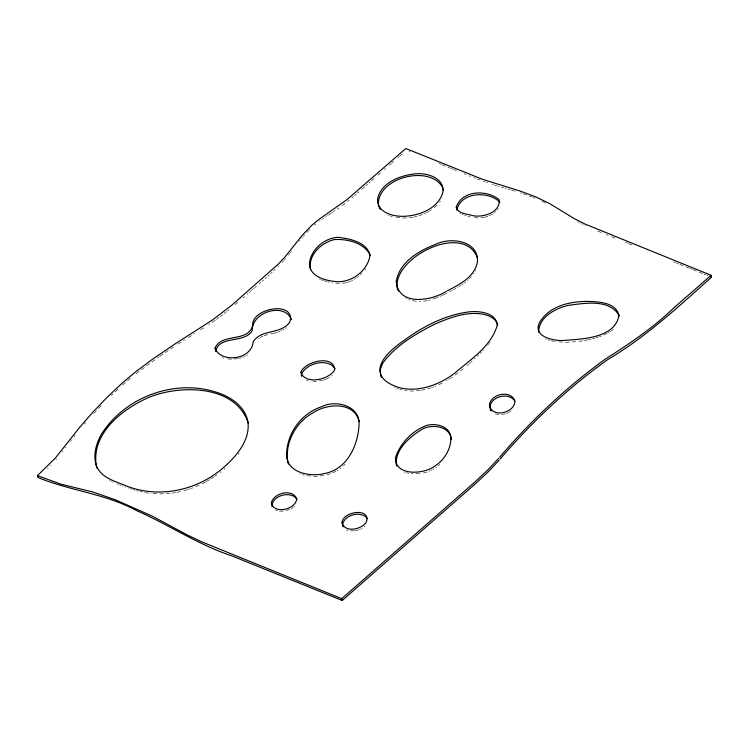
<?xml version="1.0" encoding="UTF-8"?>
<svg xmlns="http://www.w3.org/2000/svg" width="749" height="749" viewBox="0 0 749 749"><rect width="100%" height="100%" fill="white"/><g stroke="black" fill="none" stroke-linecap="round" stroke-linejoin="round"><path stroke-width="0.56" stroke-dasharray="3.75 2.81" d="M475.446 271.129L475.821 270.426M498.048 209.158L498.403 208.634M473.733 273.834L474.192 273.17M439.626 202.258L440.346 201.247M238.416 454.259L239.193 453.182M69.985 442.05L70.565 441.301M71.136 440.543L71.717 439.794M291.286 251.477L291.689 250.952M364.922 269.921L365.606 269.022M65.36 448.08L65.94 447.331M290.041 253.087L290.453 252.553M289.198 254.164L289.62 253.63M74.039 436.789L75.209 435.309M62.448 451.825L63.038 451.076M288.374 255.212L288.786 254.697M489.565 342.986L489.996 342.452M299.431 241.038L299.993 240.354M497.233 210.188L497.654 209.683M488.685 344.053L489.134 343.519M301.697 238.304L302.268 237.62M285.416 258.836L285.846 258.33M487.786 345.12L488.236 344.587M84.403 424.093L85.573 422.736M55.969 459.717L56.512 459.081M284.545 259.847L284.985 259.341M303.42 236.281L304.571 234.961M283.674 260.83L284.114 260.343M282.804 261.794L283.244 261.317M93.859 413.42L97.763 409.235M471.308 276.821L469.866 278.319M281.914 262.749L282.364 262.272M482.899 350.551L483.414 349.998M306.912 232.387L308.111 231.141M98.54 408.402L102.473 404.301M50.426 465.747L50.988 465.166M481.57 351.936L480.212 353.331M308.71 230.523L309.908 229.325M478.817 354.726L477.394 356.14M47.59 468.584L48.161 468.022M278.768 265.97L277.86 266.859M361.861 273.357L360.381 274.771M345.083 464.314L343.501 465.822M437.07 205.217L433.362 208.456M111.227 395.575L112.837 394.021M474.445 358.958L475.194 358.256M115.243 391.736L120.083 387.27M273.638 270.848L275.098 269.49M293.954 506.83L294.526 506.305M270.679 273.563L272.159 272.215M472.16 361.084L470.681 362.432M267.786 276.175L269.219 274.892M469.248 363.714L469.969 363.068M264.977 278.684L266.419 277.402M495.492 211.92L495.969 211.499M364.932 526.257L364.173 526.903M262.094 281.231L263.536 279.957M122.518 385.08L131.524 377.365M467.535 280.472L468.34 279.77M468.528 364.351L467.067 365.634M389.536 165.052L390.931 163.825M391.633 163.207L393.721 161.372M397.906 157.702L399.311 156.475M400.003 155.867L402.101 154.032M259.201 283.768L260.643 282.504M366.074 185.565L367.487 184.32M368.911 183.084L370.193 181.96M371.485 180.827L374.069 178.58M377.936 175.191L380.511 172.944M384.377 169.564L385.669 168.431M248.996 292.709L249.651 292.138M250.297 291.567L250.952 290.996M251.608 290.425L252.909 289.283M253.565 288.711L254.211 288.14M254.866 287.569L256.308 286.305M364.651 186.801L360.4 190.508M247.039 294.413L247.694 293.842M439.766 464.52L439.083 465.101M243.116 297.812L244.427 296.679M357.554 192.961L358.977 191.735M354.764 195.358L356.178 194.141M223.923 469.417L225.037 468.462M237.882 302.296L235.261 304.515M332.359 375.474L331.554 376.129M351.852 197.811L353.313 196.584M314.655 225.028L315.853 224.026M347.517 201.406L348.94 200.236M463.303 368.817L454.072 375.858M613.15 329.494L611.268 330.918M358.359 276.484L359.052 275.922M438.736 465.391L438.034 465.962M227.743 310.704L228.988 309.702M226.498 311.696L224.007 313.662M136.084 373.685L156.644 358.481M465.869 281.849L465.12 282.439M345.074 203.363L341.975 205.76M220.075 472.507L221.058 471.739M494.471 212.735L494.995 212.332M222.762 314.636L220.253 316.546M511.127 410.901L510.125 411.622M286.493 327.688L285.659 328.296M339.971 468.659L340.898 467.975M319.505 221.189L320.113 220.74M464.174 283.141L464.652 282.794M218.998 317.482L216.48 319.317M356.936 277.561L357.657 277.027M293.346 507.335L291.258 508.711M338.848 208.044L337.256 209.168M217.051 474.744L214.972 476.195M215.225 320.226L208.831 324.579M321.958 219.41L322.566 218.98M258.339 338.632L259.229 338.042M462.723 284.171L463.21 283.834M157.487 357.891L159.191 356.711M435.628 467.694L436.48 467.114M323.184 218.558L323.802 218.137M160.033 356.121L164.284 353.21M335.159 210.609L334.101 211.321M165.136 352.639L174.508 346.384M461.74 284.845L462.236 284.508M325.656 216.873L326.274 216.47M430.9 210.188L431.536 209.767M355.466 278.572L356.206 278.076M451.413 377.674L452.087 377.224M333.043 212.023L333.577 211.677M332.519 212.37L331.461 213.072M327.491 215.665L328.109 215.263M213.905 476.907L210.638 478.995M328.727 214.86L330.936 213.409M177.934 344.147L184.788 339.737M450.046 378.563L450.729 378.114M247.769 354.904L247.226 355.241M460.729 285.5L459.717 286.146M609.686 331.957L610.491 331.442M188.224 337.556L194.665 333.52M203.691 327.903L198.532 331.124M492.758 213.886L493.357 213.512M448.651 379.434L449.353 379.003M337.003 470.615L338.024 469.988M429.598 211.012L430.254 210.6M458.678 286.773L459.203 286.455M354.193 279.349L354.839 278.965M509.592 411.959L508.477 412.596M209.523 479.678L206.368 481.495M446.516 380.726L447.228 380.305M362.46 528.082L361.524 528.616M457.115 287.7L457.639 287.391M432.959 469.342L433.868 468.818M283.88 329.448L282.935 329.981M329.71 377.365L328.736 377.908M428.924 211.405L427.548 212.173M608.01 332.931L608.862 332.453M260.184 337.462L260.849 337.097M456.057 288.309L454.989 288.899M492.149 214.242L490.885 214.916M454.456 289.189L453.379 289.779M335.955 471.224L331.198 473.48M205.479 481.981L199.955 484.772M452.293 290.35L451.207 290.921M352.227 280.426L352.891 280.079M246.355 355.738L245.372 356.224M450.655 291.202L449.559 291.764M431.087 470.335L432.033 469.848M607.13 333.408L602.458 335.552M442.088 383.16L435.338 386.269M426.846 212.538L425.404 213.24M261.186 336.919L262.993 336.086M447.069 293.009L445.468 293.795M281.952 330.487L280.931 330.964M444.803 294.123L442.125 295.396M328.231 378.161L326.611 378.891M351.562 280.753L349.502 281.643M507.906 412.886L506.708 413.401M441.451 295.705L440.094 296.314M199.084 485.165L193.776 487.421M490.239 215.225L488.891 215.815M429.13 471.233L430.123 470.793M423.934 213.905L424.674 213.577M360.541 529.094L359.52 529.524M438.727 296.913L437.35 297.493M289.694 509.498L284.536 511.043L279.246 511.202M244.324 356.693L242.685 357.32M279.808 331.451L278.122 332.069M436.648 297.774L428.746 300.358M422.427 214.523L417.745 216.096M601.466 335.945L599.443 336.694M326.04 379.125L323.671 379.93M192.868 487.768L191.042 488.442M432.519 387.345L433.933 386.821M330.562 473.733L325.047 475.334M487.805 216.227L485.034 217.107M348.8 281.905L346.675 282.579M190.124 488.769L188.271 489.387M427.108 472.029L421.144 473.574M264.228 335.618L269.659 334.185M431.312 387.767L421.425 390.313M598.414 337.041L596.045 337.799M358.462 529.908L354.82 530.751M187.344 489.687L181.782 491.25M277.158 332.378L274.19 333.193M505.472 413.841L499.995 414.712L495.07 413.869M241.318 357.76L238.791 358.425M594.846 338.155L592.393 338.82M323.053 380.108L315.666 381.381L309.721 381.072M416.95 216.311L413.72 217.07M484.631 217.201L478.002 217.968L471.617 217.201M591.148 339.128L588.62 339.709M345.963 282.766L339.634 283.534L332.2 282.822M273.694 333.305L270.679 333.97M180.546 491.55L176.83 492.355M587.993 339.849L584.183 340.58M427.267 300.695L422.062 301.407M237.92 358.612L231.675 359.286L225.589 358.621M412.905 217.229L402.99 218.109L393.927 217.135M175.584 492.589L171.24 493.263M323.811 475.587L315.189 476.401L306.388 475.652M582.582 340.842L576.814 341.628M420.17 390.51L412.821 391.09L404.788 390.482M169.995 493.413L159.668 493.994L150.128 493.394M419.777 473.771L411.145 473.733M575.85 341.731L565.532 342.302L555.833 341.684M354.165 530.835L350.289 530.854M420.592 301.473L419.15 301.473M416.322 301.295L411.716 300.48M148.574 493.188L144.211 492.439M554.541 341.478L551.311 340.804M408.795 473.349L406.557 472.806M402.297 390.014L399.9 389.443M142.497 492.084L139.951 491.494M329.513 282.251L327.762 281.821M470.166 216.873L467.919 216.292M304.394 475.231L302.39 474.697M138.275 491.063L136.618 490.623M326.807 281.577L323.98 280.744M505.004 188.214L506.287 188.579M392.27 216.733L390.678 216.255M503.721 187.849L501.399 187.184M508.215 189.123L510.144 189.684M348.098 530.451L346.413 529.852M277.327 510.837L275.623 510.247M134.979 490.155L133.369 489.677M511.427 190.059L513.365 190.63M497.954 186.173L499.106 186.52M308.017 380.67L306.453 380.155M514.011 190.826L515.303 191.22M496.802 185.827L494.462 185.106M549.644 340.355L548.071 339.84M398.58 389.068L396.989 388.553M131.768 489.181L130.186 488.685M466.084 215.74L464.736 215.291M492.112 184.348L493.282 184.731M520.499 192.858L521.8 193.289M127.864 487.908L128.631 488.17M409.909 299.956L408.757 299.553M523.111 193.729L532.127 197.043M323.062 280.444L321.265 279.789M124.849 486.869L125.598 487.131M223.82 358.106L222.734 357.704M486.251 182.335L487.44 182.756M122.873 486.167L122.368 485.979M483.508 181.333L485.052 181.904M463.406 214.823L462.302 214.401M120.982 485.474L119.625 484.959M404.291 472.039L405.143 472.357M299.853 473.827L300.471 474.07M480.306 180.125L477.057 178.871M473.845 177.616L475.437 178.234M118.295 484.453L116.994 483.938M469.08 175.715L470.681 176.361M689.398 268.198L679.203 264.088M690.325 268.563L692.188 269.312M438.98 163.572L440.927 164.359M441.901 164.752L449.7 167.898M464.258 173.787L465.869 174.433M611.568 236.75L615.313 238.257M625.368 242.311L627.381 243.125M628.383 243.528L633.411 245.56M693.115 269.687L703.311 273.797M388.441 215.422L389.162 215.712M409.094 151.495L410.031 151.869M450.673 168.291L452.621 169.077M453.594 169.471L456.516 170.66M706.981 275.286L707.899 275.651M606.381 234.652L608.113 235.345M704.247 274.171L706.073 274.911M673.632 261.832L675.486 262.581M676.413 262.955L678.276 263.714M394.461 387.598L394.948 387.804M601.185 232.527L597.814 231.141M533.101 197.427L535.067 198.242M546.592 339.269L545.665 338.866M320.394 279.443L319.542 279.059M585.025 225.674L585.531 225.908M460.682 213.727L460.017 213.418M112.65 482.075L113.249 482.347M583.003 224.747L583.508 224.981M406.585 298.617L407.11 298.86M541.995 201.303L546.957 203.756M580.971 223.773L581.477 224.026M110.908 481.233L111.479 481.513M578.93 222.753L579.445 223.015M577.395 221.947L577.91 222.219M109.232 480.362L109.785 480.661M405.069 297.793L405.555 298.074"/><path stroke-width="1.12" d="M382.421 363.705L380.22 369.894L380.754 375.595M382.467 363.639C395.107 345.813 414.955 334.307 434.036 324.495C449.316 317.81 466.196 311.2 483.171 314.224C489.237 315.498 496.681 318.7 497.729 325.543M499.592 457.274C531.107 420.517 566.553 386.924 605.932 358.696C629.75 343.594 653.147 327.79 673.557 308.148L711.073 275.304L711.55 277.13C678.594 306.678 645.928 336.975 607.701 359.623C567.779 388.001 531.93 421.959 500.07 459.1M498.647 458.36L487.945 469.82L473.799 482.965L341.731 598.648L201.603 541.799L187.381 535.039L152.113 516.052L114.794 499.574L92.857 491.999L60.959 484.182L37.45 475.652L55.501 457.882L79.291 427.801L93.391 411.585L107.556 396.867L122.04 383.245L135.606 371.85L151.935 359.642L174.892 343.997L212.201 320.169L232.237 304.815L278.75 263.685L285.8 255.989L302.362 235.12L311.79 225.28L319.645 218.905L347.04 199.571L405.808 148.527L483.03 179.498L520.021 191.023L535.572 196.809L550.112 203.859L574.352 218.671L585.053 224.073L711.073 275.304M499.115 460.195L488.423 471.655L474.267 484.79L342.209 600.473L231.525 555.749C198.073 544.729 168.881 524.759 136.824 510.715C105.834 493.778 70.163 490.838 37.927 477.488L37.45 475.652M447.425 290.762C459.53 284.536 474.36 277.046 477.356 262.431C479.285 240.878 451.404 236.768 436.18 244.09C419.037 250.643 399.329 261.944 396.202 281.69C398.721 306.603 431.555 300.826 446.32 291.314M122.911 484.509C156.672 499.602 197.474 491.101 224.56 466.627C237.143 455.383 250.428 439.597 247.863 421.481C244.801 405.677 229.709 396.193 215.3 391.905C173.412 378.863 124.334 397.579 101.171 434.635C96.022 444.12 92.595 455.935 96.677 466.421C101.134 476.729 112.678 480.689 122.396 484.331M710.632 276.765L711.55 277.13M379.958 208.859L380.277 209.336M490.82 410.527L491.157 411.023M379.378 207.885L379.659 208.381M398.496 291.127L398.065 290.266M367.422 518.617C361.261 510.172 343.36 514.797 342.536 525.349M514.872 401.071C508.889 391.502 489.369 396.558 489.986 408.327M396.53 465.475L396.848 466.121M381.475 377.271L380.913 376.017M343.033 526.903L342.724 526.144M97.304 468.602L96.312 465.897M490.305 409.469L490.539 410.003M288.562 464.062L288.056 462.76M301.641 376.298L301.444 375.764M296.941 499.433C291.295 490.164 271.419 495.398 272.009 506.633M378.704 206.359L378.9 206.874M499.948 202.258C488.676 190.695 460.56 191.8 456.824 210.226M397.691 289.376L397.373 288.459M442.949 187.962C430.319 163.685 375.745 177.785 378.517 205.825M96.218 465.26C91.359 432.557 123.519 408.111 150.512 396.689C181.754 384.743 235.907 384.93 248.34 423.316M619.067 315.385C609.386 298.795 584.95 303.195 568.706 305.311C555.758 308.045 538.587 317.22 538.671 332.182M396.258 464.801C394.976 448.829 410.639 436.143 423.063 428.7C432.922 424.103 449.887 426.2 451.282 439.139M335.215 368.826C327.884 357.348 305.461 363.218 301.304 374.94M287.906 462.311C284.47 442.771 295.967 421.968 313.241 412.662C327.182 403.393 354.314 401.342 359.164 421.678M215.675 351.656C218.568 334.822 244.661 343.988 252.207 330.665C251.636 311.949 284.114 301.941 291.595 319.514M310.423 269.06L310.601 269.724M477.497 257.843C463.425 221.667 392.757 257.825 397.232 287.981M341.731 598.648L342.209 600.473M370.343 255.587C364.707 242.854 347.171 238.678 334.26 239.596C321.574 242.61 308.616 254.435 310.283 268.385M443.286 189.263L443.483 190.592M370.025 255.231C367.909 270.604 351.609 282.925 336.207 281.596C325.188 280.66 307.895 276.222 309.646 261.832C311.921 248.705 324.514 238.229 337.659 237.311C349.54 238.631 366.851 241.899 370.025 255.231M286.586 453.941C285.828 472.685 310.376 477.338 324.57 473.508C346.956 469.37 357.722 446.076 359.024 425.385C360.868 405.864 335.833 399.273 321.377 406.819C301.304 413.439 287.185 432.978 286.586 453.941M497.327 324.776C491.719 346.291 470.129 359.679 454.25 373.564C435.197 387.945 406.361 396.408 385.623 380.923C369.585 367.207 391.306 349.259 402.784 341.329C422.473 326.648 445.252 314.739 469.895 311.762C479.613 310.947 495.669 312.633 497.327 324.776M342.012 522.755C344.943 533.091 361.402 529.524 366.224 522.353C371.738 507.195 342.49 511.183 342.012 522.755M456.244 207.258C458.051 214.036 467.76 213.933 473.396 215.778C483.564 217.641 500.903 212.061 499.077 199.571C486.794 189.544 461.983 189.984 456.244 207.258M450.879 438.923C450.524 450.13 443.745 460.616 434.289 466.43C423.897 474.304 394.648 476.43 395.519 457.545C400.191 443.286 412.175 430.89 426.19 425.572C435.993 422.539 451.338 426.481 450.879 438.923M618.936 315.9C614.264 338.567 581.982 338.913 563.623 340.458C554.045 341.123 532.408 336.694 539.477 322.753C548.792 306.219 569.277 301.482 586.879 301.416C597.749 301.641 616.446 302.025 618.936 315.9M214.982 348.238C221.039 363.686 252.029 359.567 253.078 341.947C261.214 328.502 281.558 335 289.994 321.649C295.462 300.424 251.374 307.979 252.666 325.515C248.088 342.976 221.451 332.453 214.982 348.238M296.707 498.871C295.752 509.582 273.788 514.713 271.335 502.916C273.666 492.805 292.728 488.254 296.707 498.871M489.425 404.947C491.269 418.335 514.357 413.326 514.909 401.483C511.857 389.508 490.754 393.478 489.425 404.947M300.836 372.543C305.648 385.08 328.886 379.668 334.541 370.146C334.541 353.94 304.328 361.318 300.836 372.543M377.533 199.337C377.318 213.568 395.285 217.276 406.51 216.143C421.275 214.935 438.689 207.707 442.884 192.175C444.578 176.914 424.926 172.036 412.952 174.114C398.477 176.062 380.529 183.355 377.533 199.337"/></g></svg>
